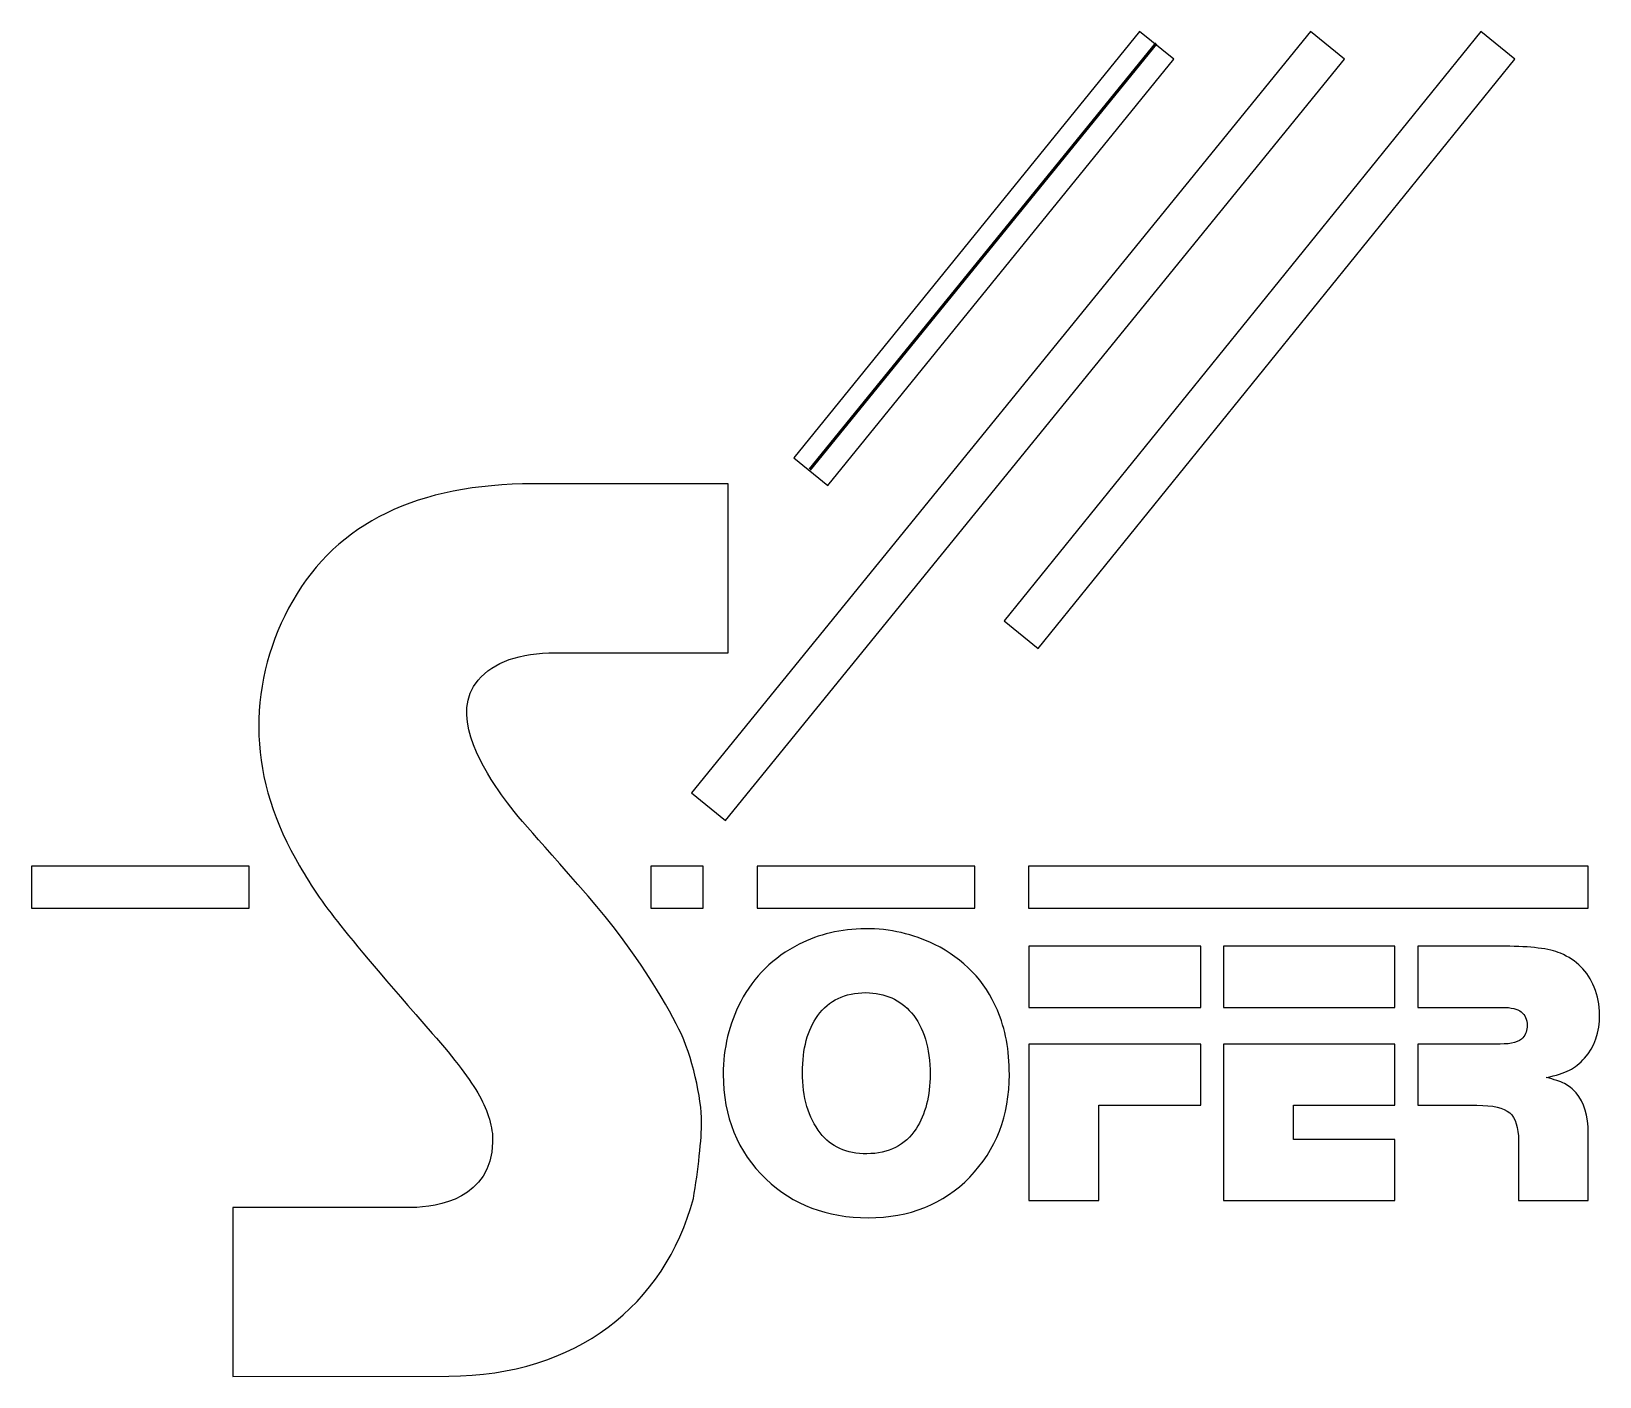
# Model space of a CAD drawing. Header units: centimetres. Extents: x -9.8 to 9.2, y -6.5 to 9.8.
import ezdxf

# ---------------------------------------------------------------- set-up
doc = ezdxf.new("R2010")
doc.units = ezdxf.units.CM
doc.header["$MEASUREMENT"] = 0
doc.layers.add('Vrstva 1', color=7, linetype='Continuous')

msp = doc.modelspace()

# ---------------------------------------------------------------- linework, layer by layer
at = {"layer": 'Vrstva 1', "color": 253}
for points in [[(-9.75985, -0.8518), (-7.12613, -0.8518), (-7.12613, -0.34474), (-9.75985, -0.34474), (-9.75985, -0.8518)], [(-2.2696, -0.85061), (-1.63474, -0.85061), (-1.63474, -0.34355), (-2.2696, -0.34355), (-2.2696, -0.85061)], [(-0.98257, -0.8518), (1.65115, -0.8518), (1.65115, -0.34474), (-0.98257, -0.34474), (-0.98257, -0.8518)], [(2.30144, -0.85061), (9.07024, -0.85061), (9.07024, -0.34355), (2.30144, -0.34355), (2.30144, -0.85061)]]:
    msp.add_lwpolyline(points, close=True, dxfattribs=at)
at = {"layer": 'Vrstva 1', "color": 5}
for points, knots in [([(5.71061, 9.75156), (5.71061, 9.75156), (6.1231, 9.41694), (6.1231, 9.41694), (6.1231, 9.41694), (6.1231, 9.41694), (-1.36287, 0.20697), (-1.36287, 0.20697), (-1.36287, 0.20697), (-1.36287, 0.20697), (-1.77542, 0.54159), (-1.77542, 0.54159), (-1.77542, 0.54159), (-1.77542, 0.54159), (5.71061, 9.75156), (5.71061, 9.75156)], [0, 0, 0, 0, 0.25, 0.25, 0.25, 0.25, 0.5, 0.5, 0.5, 0.5, 0.75, 0.75, 0.75, 0.75, 1, 1, 1, 1]), ([(3.64385, 9.75159), (3.64385, 9.75159), (4.05637, 9.41695), (4.05637, 9.41695), (4.05637, 9.41695), (4.05637, 9.41695), (-0.12659, 4.26045), (-0.12659, 4.26045), (-0.12659, 4.26045), (-0.12659, 4.26045), (-0.53911, 4.59509), (-0.53911, 4.59509), (-0.53911, 4.59509), (-0.53911, 4.59509), (3.64385, 9.75159), (3.64385, 9.75159)], [0, 0, 0, 0, 0.25, 0.25, 0.25, 0.25, 0.5, 0.5, 0.5, 0.5, 0.75, 0.75, 0.75, 0.75, 1, 1, 1, 1]), ([(7.77089, 9.75156), (7.77089, 9.75156), (8.18338, 9.41694), (8.18338, 9.41694), (8.18338, 9.41694), (8.18338, 9.41694), (2.41671, 2.29036), (2.41671, 2.29036), (2.41671, 2.29036), (2.41671, 2.29036), (2.00415, 2.62497), (2.00415, 2.62497), (2.00415, 2.62497), (2.00415, 2.62497), (7.77089, 9.75156), (7.77089, 9.75156)], [0, 0, 0, 0, 0.25, 0.25, 0.25, 0.25, 0.5, 0.5, 0.5, 0.5, 0.75, 0.75, 0.75, 0.75, 1, 1, 1, 1]), ([(-4.18113, -3.6814), (-4.17586, -3.49877), (-4.23433, -3.31147), (-4.34071, -3.1201), (-4.34071, -3.1201), (-4.44694, -2.93084), (-4.63621, -2.67784), (-4.91061, -2.36742), (-4.91061, -2.36742), (-5.46558, -1.73153), (-5.85043, -1.28083), (-6.05883, -1.01291), (-6.05883, -1.01291), (-6.26934, -0.74499), (-6.43721, -0.48972), (-6.56695, -0.24953), (-6.56695, -0.24953), (-6.86259, 0.27787), (-7.00921, 0.80512), (-7.00921, 1.33252), (-7.00921, 1.33252), (-7.00921, 1.8768), (-6.87314, 2.38717), (-6.59889, 2.8656), (-6.59889, 2.8656), (-6.05883, 3.80754), (-5.08917, 4.27964), (-3.68794, 4.27964), (-3.68794, 4.27964), (-3.68794, 4.27964), (-1.33407, 4.27964), (-1.33407, 4.27964), (-1.33407, 4.27964), (-1.33407, 4.27964), (-1.33407, 2.23619), (-1.33407, 2.23619), (-1.33407, 2.23619), (-1.33407, 2.23619), (-3.42002, 2.23619), (-3.42002, 2.23619), (-3.42002, 2.23619), (-3.8558, 2.23619), (-4.16968, 2.12634), (-4.35563, 1.90664), (-4.35563, 1.90664), (-4.69422, 1.50672), (-4.33604, 0.9097), (-4.10654, 0.56553), (-4.10654, 0.56553), (-3.93642, 0.31042), (-3.71446, 0.08273), (-3.02718, -0.7052), (-3.02718, -0.7052), (-2.44192, -1.37621), (-2.10257, -1.97247), (-1.92747, -2.31559), (-1.92747, -2.31559), (-1.7679, -2.62826), (-1.65323, -3.16289), (-1.65323, -3.43669), (-1.65323, -3.43669), (-1.65323, -3.63183), (-1.69572, -4.02708), (-1.75313, -4.36311), (-1.75313, -4.36311), (-2.10046, -5.64846), (-3.16717, -6.50737), (-4.71185, -6.51069), (-4.71185, -6.51069), (-4.71185, -6.51069), (-7.3252, -6.51641), (-7.3252, -6.51641), (-7.3252, -6.51641), (-7.3252, -6.51641), (-7.3252, -4.47296), (-7.3252, -4.47296), (-7.3252, -4.47296), (-7.3252, -4.47296), (-5.16421, -4.47175), (-5.16421, -4.47175), (-5.16421, -4.47175), (-4.83963, -4.46678), (-4.20118, -4.36401), (-4.18113, -3.6814)], [0, 0, 0, 0, 0.04761905, 0.04761905, 0.04761905, 0.04761905, 0.0952381, 0.0952381, 0.0952381, 0.0952381, 0.14285714, 0.14285714, 0.14285714, 0.14285714, 0.19047619, 0.19047619, 0.19047619, 0.19047619, 0.23809524, 0.23809524, 0.23809524, 0.23809524, 0.28571429, 0.28571429, 0.28571429, 0.28571429, 0.33333333, 0.33333333, 0.33333333, 0.33333333, 0.38095238, 0.38095238, 0.38095238, 0.38095238, 0.42857143, 0.42857143, 0.42857143, 0.42857143, 0.47619048, 0.47619048, 0.47619048, 0.47619048, 0.52380952, 0.52380952, 0.52380952, 0.52380952, 0.57142857, 0.57142857, 0.57142857, 0.57142857, 0.61904762, 0.61904762, 0.61904762, 0.61904762, 0.66666667, 0.66666667, 0.66666667, 0.66666667, 0.71428571, 0.71428571, 0.71428571, 0.71428571, 0.76190476, 0.76190476, 0.76190476, 0.76190476, 0.80952381, 0.80952381, 0.80952381, 0.80952381, 0.85714286, 0.85714286, 0.85714286, 0.85714286, 0.9047619, 0.9047619, 0.9047619, 0.9047619, 0.95238095, 0.95238095, 0.95238095, 0.95238095, 1, 1, 1, 1])]:
    msp.add_open_spline(points, degree=3, knots=knots, dxfattribs=at)
at = {"layer": 'Vrstva 1', "color": 5, "lineweight": 53}
msp.add_open_spline([(-0.34631, 4.45278), (-0.34631, 4.45278), (3.84359, 9.60402), (3.84359, 9.60402)], degree=3, dxfattribs=at)
at = {"layer": 'Vrstva 1', "color": 251}
for points, knots in [([(0.32709, -1.09936), (0.62479, -1.09936), (0.90306, -1.16324), (1.16459, -1.29105), (1.16459, -1.29105), (1.51776, -1.46594), (1.77082, -1.72997), (1.92301, -2.08481), (1.92301, -2.08481), (2.01972, -2.311), (2.06846, -2.5708), (2.06846, -2.86343), (2.06846, -2.86343), (2.06846, -3.36038), (1.90871, -3.77403), (1.58837, -4.1045), (1.58837, -4.1045), (1.27137, -4.43158), (0.86272, -4.59472), (0.36159, -4.59472), (0.36159, -4.59472), (-0.13786, -4.59472), (-0.54991, -4.43831), (-0.87531, -4.12637), (-0.87531, -4.12637), (-1.22002, -3.79507), (-1.3924, -3.37296), (-1.3924, -2.86093), (-1.3924, -2.86093), (-1.3924, -2.54392), (-1.32179, -2.25046), (-1.18051, -1.98136), (-1.18051, -1.98136), (-1.02326, -1.67866), (-0.787, -1.44746), (-0.4734, -1.28682), (-0.4734, -1.28682), (-0.23707, -1.16663), (0.03029, -1.10436), (0.32709, -1.09936)], [0, 0, 0, 0, 0.1, 0.1, 0.1, 0.1, 0.2, 0.2, 0.2, 0.2, 0.3, 0.3, 0.3, 0.3, 0.4, 0.4, 0.4, 0.4, 0.5, 0.5, 0.5, 0.5, 0.6, 0.6, 0.6, 0.6, 0.7, 0.7, 0.7, 0.7, 0.8, 0.8, 0.8, 0.8, 0.9, 0.9, 0.9, 0.9, 1, 1, 1, 1]), ([(4.38254, -1.31176), (4.38254, -1.31176), (4.38254, -2.05112), (4.38254, -2.05112), (4.38254, -2.05112), (4.38254, -2.05112), (2.30453, -2.05112), (2.30453, -2.05112), (2.30453, -2.05112), (2.30453, -2.05112), (2.30453, -1.31176), (2.30453, -1.31176), (2.30453, -1.31176), (2.30453, -1.31176), (4.38254, -1.31176), (4.38254, -1.31176)], [0, 0, 0, 0, 0.25, 0.25, 0.25, 0.25, 0.5, 0.5, 0.5, 0.5, 0.75, 0.75, 0.75, 0.75, 1, 1, 1, 1]), ([(6.72983, -1.31176), (6.72983, -1.31176), (6.72983, -2.05112), (6.72983, -2.05112), (6.72983, -2.05112), (6.72983, -2.05112), (4.65798, -2.05112), (4.65798, -2.05112), (4.65798, -2.05112), (4.65798, -2.05112), (4.65798, -1.31176), (4.65798, -1.31176), (4.65798, -1.31176), (4.65798, -1.31176), (6.72983, -1.31176), (6.72983, -1.31176)], [0, 0, 0, 0, 0.25, 0.25, 0.25, 0.25, 0.5, 0.5, 0.5, 0.5, 0.75, 0.75, 0.75, 0.75, 1, 1, 1, 1]), ([(7.0068, -1.31176), (7.0068, -1.31176), (8.06161, -1.31176), (8.06161, -1.31176), (8.06161, -1.31176), (8.37473, -1.31176), (8.59859, -1.34027), (8.73402, -1.39719), (8.73402, -1.39719), (8.9279, -1.47876), (9.06327, -1.61489), (9.14178, -1.80572), (9.14178, -1.80572), (9.18562, -1.91034), (9.20715, -2.02189), (9.20715, -2.13884), (9.20715, -2.13884), (9.20715, -2.35273), (9.14636, -2.52736), (9.02483, -2.66431), (9.02483, -2.66431), (8.96868, -2.72739), (8.90789, -2.77586), (8.84094, -2.80972), (8.84094, -2.80972), (8.77404, -2.84358), (8.68015, -2.87357), (8.56015, -2.9005), (8.56015, -2.9005), (8.65633, -2.92203), (8.73015, -2.9451), (8.78173, -2.97203), (8.78173, -2.97203), (8.83401, -2.9982), (8.88095, -3.03593), (8.92326, -3.08592), (8.92326, -3.08592), (9.01944, -3.19824), (9.06791, -3.36136), (9.06943, -3.57443), (9.06943, -3.57443), (9.06943, -3.57443), (9.06943, -4.38843), (9.06943, -4.38843), (9.06943, -4.38843), (9.06943, -4.38843), (8.22627, -4.38843), (8.22627, -4.38843), (8.22627, -4.38843), (8.22627, -4.38843), (8.22627, -3.66526), (8.22627, -3.66526), (8.22627, -3.66526), (8.22627, -3.50137), (8.19083, -3.38824), (8.1193, -3.32674), (8.1193, -3.32674), (8.04776, -3.26519), (7.9162, -3.23439), (7.72385, -3.23439), (7.72385, -3.23439), (7.72385, -3.23439), (7.0068, -3.23439), (7.0068, -3.23439), (7.0068, -3.23439), (7.0068, -3.23439), (7.0068, -2.49503), (7.0068, -2.49503), (7.0068, -2.49503), (7.0068, -2.49503), (8.00311, -2.49503), (8.00311, -2.49503), (8.00311, -2.49503), (8.1447, -2.49503), (8.23624, -2.46967), (8.27855, -2.4181), (8.27855, -2.4181), (8.31317, -2.37655), (8.33013, -2.32732), (8.33013, -2.27193), (8.33013, -2.27193), (8.33013, -2.19652), (8.30625, -2.14113), (8.25931, -2.10498), (8.25931, -2.10498), (8.2116, -2.06884), (8.13701, -2.05112), (8.03468, -2.05112), (8.03468, -2.05112), (8.03468, -2.05112), (7.0068, -2.05112), (7.0068, -2.05112), (7.0068, -2.05112), (7.0068, -2.05112), (7.0068, -1.31176), (7.0068, -1.31176)], [0, 0, 0, 0, 0.04166667, 0.04166667, 0.04166667, 0.04166667, 0.08333333, 0.08333333, 0.08333333, 0.08333333, 0.125, 0.125, 0.125, 0.125, 0.16666667, 0.16666667, 0.16666667, 0.16666667, 0.20833333, 0.20833333, 0.20833333, 0.20833333, 0.25, 0.25, 0.25, 0.25, 0.29166667, 0.29166667, 0.29166667, 0.29166667, 0.33333333, 0.33333333, 0.33333333, 0.33333333, 0.375, 0.375, 0.375, 0.375, 0.41666667, 0.41666667, 0.41666667, 0.41666667, 0.45833333, 0.45833333, 0.45833333, 0.45833333, 0.5, 0.5, 0.5, 0.5, 0.54166667, 0.54166667, 0.54166667, 0.54166667, 0.58333333, 0.58333333, 0.58333333, 0.58333333, 0.625, 0.625, 0.625, 0.625, 0.66666667, 0.66666667, 0.66666667, 0.66666667, 0.70833333, 0.70833333, 0.70833333, 0.70833333, 0.75, 0.75, 0.75, 0.75, 0.79166667, 0.79166667, 0.79166667, 0.79166667, 0.83333333, 0.83333333, 0.83333333, 0.83333333, 0.875, 0.875, 0.875, 0.875, 0.91666667, 0.91666667, 0.91666667, 0.91666667, 0.95833333, 0.95833333, 0.95833333, 0.95833333, 1, 1, 1, 1]), ([(0.33216, -1.87292), (0.07903, -1.87292), (-0.11433, -1.96539), (-0.24887, -2.15125), (-0.24887, -2.15125), (-0.37246, -2.3219), (-0.43383, -2.55149), (-0.43383, -2.83822), (-0.43383, -2.83822), (-0.43383, -3.14092), (-0.36239, -3.38475), (-0.21944, -3.56971), (-0.21944, -3.56971), (-0.08995, -3.73703), (0.0984, -3.82117), (0.3439, -3.82117), (0.3439, -3.82117), (0.61049, -3.82117), (0.80891, -3.72023), (0.94006, -3.51841), (0.94006, -3.51841), (1.05358, -3.34269), (1.10995, -3.12323), (1.10995, -2.86093), (1.10995, -2.86093), (1.10995, -2.54053), (1.03427, -2.29247), (0.88375, -2.11674), (0.88375, -2.11674), (0.74921, -1.95783), (0.56508, -1.87625), (0.33216, -1.87292)], [0, 0, 0, 0, 0.125, 0.125, 0.125, 0.125, 0.25, 0.25, 0.25, 0.25, 0.375, 0.375, 0.375, 0.375, 0.5, 0.5, 0.5, 0.5, 0.625, 0.625, 0.625, 0.625, 0.75, 0.75, 0.75, 0.75, 0.875, 0.875, 0.875, 0.875, 1, 1, 1, 1]), ([(4.38254, -2.49503), (4.38254, -2.49503), (4.38254, -3.23439), (4.38254, -3.23439), (4.38254, -3.23439), (4.38254, -3.23439), (3.15004, -3.23439), (3.15004, -3.23439), (3.15004, -3.23439), (3.15004, -3.23439), (3.15004, -4.38843), (3.15004, -4.38843), (3.15004, -4.38843), (3.15004, -4.38843), (2.30453, -4.38843), (2.30453, -4.38843), (2.30453, -4.38843), (2.30453, -4.38843), (2.30453, -2.49503), (2.30453, -2.49503), (2.30453, -2.49503), (2.30453, -2.49503), (4.38254, -2.49503), (4.38254, -2.49503)], [0, 0, 0, 0, 0.16666667, 0.16666667, 0.16666667, 0.16666667, 0.33333333, 0.33333333, 0.33333333, 0.33333333, 0.5, 0.5, 0.5, 0.5, 0.66666667, 0.66666667, 0.66666667, 0.66666667, 0.83333333, 0.83333333, 0.83333333, 0.83333333, 1, 1, 1, 1]), ([(6.72983, -2.49503), (6.72983, -2.49503), (6.72983, -3.23439), (6.72983, -3.23439), (6.72983, -3.23439), (6.72983, -3.23439), (5.50349, -3.23439), (5.50349, -3.23439), (5.50349, -3.23439), (5.50349, -3.23439), (5.50349, -3.64907), (5.50349, -3.64907), (5.50349, -3.64907), (5.50349, -3.64907), (6.72983, -3.64907), (6.72983, -3.64907), (6.72983, -3.64907), (6.72983, -3.64907), (6.72983, -4.38843), (6.72983, -4.38843), (6.72983, -4.38843), (6.72983, -4.38843), (4.65798, -4.38843), (4.65798, -4.38843), (4.65798, -4.38843), (4.65798, -4.38843), (4.65798, -2.49503), (4.65798, -2.49503), (4.65798, -2.49503), (4.65798, -2.49503), (6.72983, -2.49503), (6.72983, -2.49503)], [0, 0, 0, 0, 0.125, 0.125, 0.125, 0.125, 0.25, 0.25, 0.25, 0.25, 0.375, 0.375, 0.375, 0.375, 0.5, 0.5, 0.5, 0.5, 0.625, 0.625, 0.625, 0.625, 0.75, 0.75, 0.75, 0.75, 0.875, 0.875, 0.875, 0.875, 1, 1, 1, 1])]:
    msp.add_open_spline(points, degree=3, knots=knots, dxfattribs=at)

doc.saveas('drawing.dxf')
